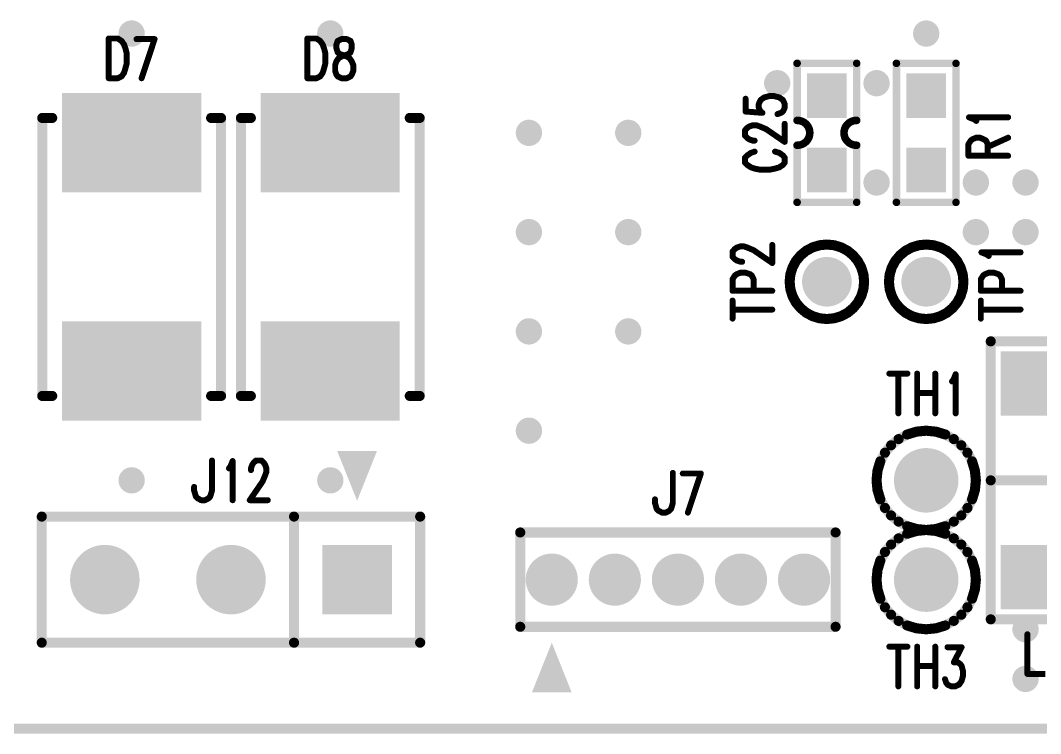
# Model space of a CAD drawing. Extents: x -0.1 to 57.1, y -0.1 to 42.5.
# Drawn here: x 13.76 to 34.3, y -0.1 to 14.27 of the extents above; entities that cross this region are included whole.
import ezdxf

# ---------------------------------------------------------------- set-up
doc = ezdxf.new("R2010")
doc.units = 0
doc.header["$MEASUREMENT"] = 0
doc.layers.get('0').update_dxf_attribs({"linetype": 'CONTINUOUS'})
doc.layers.add('02_ASSY1_GBR', color=7, linetype='CONTINUOUS')

# ---------------------------------------------------------------- blocks, each defined once
blk = doc.blocks.new('ROUND_8')
at = {"const_width": 0.65}
blk.add_lwpolyline([(-0.325, 0, 1), (0.325, 0, 1)], format="xyb", close=True, dxfattribs=at)
blk = doc.blocks.new('ROUND_18')
at = {"const_width": 0.7}
blk.add_lwpolyline([(-0.35, 0, 1), (0.35, 0, 1)], format="xyb", close=True, dxfattribs=at)
blk = doc.blocks.new('SQUARE_24')
blk.add_solid([(0.7, 0.7), (0.7, -0.7), (-0.7, 0.7), (-0.7, -0.7)])
blk = doc.blocks.new('ROUND_133')
at = {"const_width": 0.525}
blk.add_lwpolyline([(-0.2625, 0, 1), (0.2625, 0, 1)], format="xyb", close=True, dxfattribs=at)
blk = doc.blocks.new('RECTANGLE_136')
blk.add_solid([(0.4, 0.45), (0.4, -0.45), (-0.4, 0.45), (-0.4, -0.45)])
blk = doc.blocks.new('RECTANGLE_137')
blk.add_solid([(1.4, 1), (1.4, -1), (-1.4, 1), (-1.4, -1)])
blk = doc.blocks.new('RECTANGLE_140')
blk.add_solid([(1, 0.65), (1, -0.65), (-1, 0.65), (-1, -0.65)])
blk = doc.blocks.new('ROUND_181')
at = {"const_width": 0.5}
blk.add_lwpolyline([(-0.25, 0, 1), (0.25, 0, 1)], format="xyb", close=True, dxfattribs=at)
blk = doc.blocks.new('ROUND_182')
at = {"const_width": 0.265}
blk.add_lwpolyline([(-0.1325, 0, 1), (0.1325, 0, 1)], format="xyb", close=True, dxfattribs=at)
blk = doc.blocks.new('ROUND_1')
at = {"const_width": 0.1016}
blk.add_lwpolyline([(-0.0508, 0, 1), (0.0508, 0, 1)], format="xyb", close=True, dxfattribs=at)
blk = doc.blocks.new('ROUND_4')
at = {"const_width": 0.06}
blk.add_lwpolyline([(-0.03, 0, 1), (0.03, 0, 1)], format="xyb", close=True, dxfattribs=at)
blk = doc.blocks.new('ROUND_3')
at = {"const_width": 0.0762}
blk.add_lwpolyline([(-0.0381, 0, 1), (0.0381, 0, 1)], format="xyb", close=True, dxfattribs=at)

msp = doc.modelspace()

# ---------------------------------------------------------------- linework, layer by layer
at = {"layer": '02_ASSY1_GBR'}
for points, const_width in [([(15.538, 13.9), (15.72, 13.9)], 0.12), ([(15.538, 13.1), (15.538, 13.9)], 0.12), ([(15.72, 13.9), (15.796, 13.852)], 0.12), ([(15.796, 13.852), (15.847, 13.779)], 0.12), ([(15.847, 13.779), (15.873, 13.706)], 0.12), ([(15.873, 13.706), (15.902, 13.597)], 0.12), ([(16.098, 13.888), (16.462, 13.888)], 0.12), ([(16.462, 13.888), (16.2, 13.1)], 0.12), ([(19.538, 13.9), (19.72, 13.9)], 0.12), ([(19.538, 13.1), (19.538, 13.9)], 0.12), ([(19.72, 13.9), (19.796, 13.852)], 0.12), ([(19.796, 13.852), (19.847, 13.779)], 0.12), ([(19.847, 13.779), (19.873, 13.706)], 0.12), ([(19.873, 13.706), (19.902, 13.597)], 0.12), ([(20.149, 13.852), (20.123, 13.779)], 0.12), ([(20.123, 13.779), (20.123, 13.706)], 0.12), ([(20.123, 13.706), (20.149, 13.621)], 0.12), ([(20.225, 13.888), (20.149, 13.852)], 0.12), ([(20.331, 13.888), (20.225, 13.888)], 0.12), ([(20.407, 13.852), (20.331, 13.888)], 0.12), ([(20.433, 13.779), (20.407, 13.852)], 0.12), ([(20.407, 13.621), (20.433, 13.706)], 0.12), ([(20.433, 13.706), (20.433, 13.779)], 0.12), ([(15.902, 13.597), (15.902, 13.403)], 0.12), ([(19.902, 13.597), (19.902, 13.403)], 0.12), ([(20.123, 13.439), (20.174, 13.512)], 0.12), ([(20.149, 13.621), (20.2, 13.585)], 0.12), ([(20.174, 13.512), (20.251, 13.548)], 0.12), ([(20.2, 13.585), (20.305, 13.548)], 0.12), ([(20.251, 13.548), (20.356, 13.585)], 0.12), ([(20.305, 13.548), (20.382, 13.512)], 0.12), ([(20.356, 13.585), (20.407, 13.621)], 0.12), ([(20.382, 13.512), (20.433, 13.439)], 0.12), ([(15.873, 13.294), (15.847, 13.209)], 0.12), ([(15.902, 13.403), (15.873, 13.294)], 0.12), ([(19.873, 13.294), (19.847, 13.209)], 0.12), ([(19.902, 13.403), (19.873, 13.294)], 0.12), ([(20.098, 13.367), (20.123, 13.439)], 0.12), ([(20.098, 13.245), (20.098, 13.367)], 0.12), ([(20.433, 13.439), (20.462, 13.367)], 0.12), ([(20.462, 13.367), (20.462, 13.245)], 0.12), ([(30.6, 13.4), (29.4, 13.4)], 0.1524), ([(29.4, 12.25), (29.4, 13.4)], 0.1524), ([(30.6, 12.25), (30.6, 13.4)], 0.1524), ([(31.4, 10.6), (31.4, 13.4)], 0.1524), ([(31.4, 13.4), (32.6, 13.4)], 0.1524), ([(32.6, 13.4), (32.6, 10.6)], 0.1524), ([(15.72, 13.1), (15.538, 13.1)], 0.12), ([(15.796, 13.136), (15.72, 13.1)], 0.12), ([(15.847, 13.209), (15.796, 13.136)], 0.12), ([(19.72, 13.1), (19.538, 13.1)], 0.12), ([(19.796, 13.136), (19.72, 13.1)], 0.12), ([(19.847, 13.209), (19.796, 13.136)], 0.12), ([(20.123, 13.173), (20.098, 13.245)], 0.12), ([(20.149, 13.136), (20.123, 13.173)], 0.12), ([(20.225, 13.1), (20.149, 13.136)], 0.12), ([(20.331, 13.1), (20.225, 13.1)], 0.12), ([(20.407, 13.136), (20.331, 13.1)], 0.12), ([(20.433, 13.173), (20.407, 13.136)], 0.12), ([(20.462, 13.245), (20.433, 13.173)], 0.12), ([(28.362, 12.687), (28.362, 12.429)], 0.12), ([(28.665, 12.662), (28.738, 12.713)], 0.12), ([(28.738, 12.713), (28.847, 12.742)], 0.12), ([(28.847, 12.742), (28.932, 12.742)], 0.12), ([(28.932, 12.742), (29.041, 12.713)], 0.12), ([(29.041, 12.713), (29.114, 12.662)], 0.12), ([(28.629, 12.582), (28.665, 12.662)], 0.12), ([(28.629, 12.505), (28.629, 12.582)], 0.12), ([(28.665, 12.429), (28.629, 12.505)], 0.12), ([(29.114, 12.662), (29.15, 12.582)], 0.12), ([(29.15, 12.505), (29.114, 12.429)], 0.12), ([(29.15, 12.582), (29.15, 12.505)], 0.12), ([(14.2, 6.7), (14.2, 12.3)], 0.2032), ([(14.2, 12.3), (14.4, 12.3)], 0.2032), ([(17.8, 12.3), (17.6, 12.3)], 0.2032), ([(17.8, 6.7), (17.8, 12.3)], 0.2032), ([(18.2, 6.7), (18.2, 12.3)], 0.2032), ([(18.2, 12.3), (18.4, 12.3)], 0.2032), ([(21.8, 12.3), (21.6, 12.3)], 0.2032), ([(21.8, 6.7), (21.8, 12.3)], 0.2032), ([(28.362, 12.429), (28.702, 12.403)], 0.12), ([(28.702, 12.403), (28.665, 12.429)], 0.12), ([(29.077, 12.403), (29.005, 12.378)], 0.12), ([(29.114, 12.429), (29.077, 12.403)], 0.12), ([(32.971, 12.269), (32.862, 12.313)], 0.12), ([(32.862, 12.313), (33.65, 12.313)], 0.12), ([(33.008, 12.24), (32.971, 12.269)], 0.12), ([(28.35, 12.051), (28.398, 12.102)], 0.12), ([(28.398, 12.102), (28.435, 12.127)], 0.12), ([(28.435, 12.127), (28.508, 12.153)], 0.12), ([(28.508, 12.153), (28.58, 12.153)], 0.12), ([(28.58, 12.153), (28.653, 12.127)], 0.12), ([(28.653, 12.127), (28.774, 12.076)], 0.12), ([(28.774, 12.076), (29.15, 11.818)], 0.12), ([(29.15, 11.818), (29.15, 12.182)], 0.12), ([(29.4, 12.25), (29.425, 12.249)], 0.1524), ([(29.425, 12.249), (29.449, 12.246)], 0.1524), ([(29.449, 12.246), (29.474, 12.24)], 0.1524), ([(29.474, 12.24), (29.497, 12.232)], 0.1524), ([(29.497, 12.232), (29.52, 12.222)], 0.1524), ([(29.52, 12.222), (29.541, 12.21)], 0.1524), ([(29.541, 12.21), (29.561, 12.195)], 0.1524), ([(29.561, 12.195), (29.58, 12.179)], 0.1524), ([(29.58, 12.179), (29.597, 12.16)], 0.1524), ([(29.597, 12.16), (29.612, 12.14)], 0.1524), ([(29.612, 12.14), (29.625, 12.119)], 0.1524), ([(29.625, 12.119), (29.636, 12.097)], 0.1524), ([(29.636, 12.097), (29.644, 12.073)], 0.1524), ([(29.644, 12.073), (29.65, 12.049)], 0.1524), ([(29.65, 12.049), (29.654, 12.025)], 0.1524), ([(30.346, 12.025), (30.35, 12.049)], 0.1524), ([(30.35, 12.049), (30.356, 12.073)], 0.1524), ([(30.356, 12.073), (30.364, 12.097)], 0.1524), ([(30.364, 12.097), (30.375, 12.119)], 0.1524), ([(30.375, 12.119), (30.388, 12.14)], 0.1524), ([(30.388, 12.14), (30.403, 12.16)], 0.1524), ([(30.403, 12.16), (30.42, 12.179)], 0.1524), ([(30.42, 12.179), (30.439, 12.195)], 0.1524), ([(30.439, 12.195), (30.459, 12.21)], 0.1524), ([(30.459, 12.21), (30.48, 12.222)], 0.1524), ([(30.48, 12.222), (30.503, 12.232)], 0.1524), ([(30.503, 12.232), (30.526, 12.24)], 0.1524), ([(30.526, 12.24), (30.551, 12.246)], 0.1524), ([(30.551, 12.246), (30.575, 12.249)], 0.1524), ([(30.575, 12.249), (30.6, 12.25)], 0.1524), ([(28.35, 11.945), (28.35, 12.051)], 0.12), ([(28.398, 11.894), (28.35, 11.945)], 0.12), ([(28.435, 11.869), (28.398, 11.894)], 0.12), ([(28.508, 11.843), (28.435, 11.869)], 0.12), ([(29.597, 11.84), (29.58, 11.821)], 0.1524), ([(29.612, 11.86), (29.597, 11.84)], 0.1524), ([(29.625, 11.881), (29.612, 11.86)], 0.1524), ([(29.636, 11.903), (29.625, 11.881)], 0.1524), ([(29.644, 11.927), (29.636, 11.903)], 0.1524), ([(29.65, 11.951), (29.644, 11.927)], 0.1524), ([(29.654, 11.975), (29.65, 11.951)], 0.1524), ([(29.654, 12.025), (29.655, 12)], 0.1524), ([(29.655, 12), (29.654, 11.975)], 0.1524), ([(30.345, 12), (30.346, 12.025)], 0.1524), ([(30.346, 11.975), (30.345, 12)], 0.1524), ([(30.35, 11.951), (30.346, 11.975)], 0.1524), ([(30.356, 11.927), (30.35, 11.951)], 0.1524), ([(30.364, 11.903), (30.356, 11.927)], 0.1524), ([(30.375, 11.881), (30.364, 11.903)], 0.1524), ([(30.388, 11.86), (30.375, 11.881)], 0.1524), ([(30.403, 11.84), (30.388, 11.86)], 0.1524), ([(30.42, 11.821), (30.403, 11.84)], 0.1524), ([(32.898, 11.847), (32.935, 11.873)], 0.12), ([(32.935, 11.873), (33.008, 11.902)], 0.12), ([(33.008, 11.902), (33.08, 11.902)], 0.12), ([(33.08, 11.902), (33.153, 11.873)], 0.12), ([(33.153, 11.873), (33.202, 11.847)], 0.12), ([(33.238, 11.716), (33.65, 11.902)], 0.12), ([(28.544, 11.843), (28.508, 11.843)], 0.12), ([(29.425, 11.751), (29.4, 11.75)], 0.1524), ([(29.4, 10.6), (29.4, 11.75)], 0.1524), ([(29.449, 11.754), (29.425, 11.751)], 0.1524), ([(29.474, 11.76), (29.449, 11.754)], 0.1524), ([(29.497, 11.768), (29.474, 11.76)], 0.1524), ([(29.52, 11.778), (29.497, 11.768)], 0.1524), ([(29.541, 11.79), (29.52, 11.778)], 0.1524), ([(29.561, 11.805), (29.541, 11.79)], 0.1524), ([(29.58, 11.821), (29.561, 11.805)], 0.1524), ([(30.439, 11.805), (30.42, 11.821)], 0.1524), ([(30.459, 11.79), (30.439, 11.805)], 0.1524), ([(30.48, 11.778), (30.459, 11.79)], 0.1524), ([(30.503, 11.768), (30.48, 11.778)], 0.1524), ([(30.526, 11.76), (30.503, 11.768)], 0.1524), ([(30.551, 11.754), (30.526, 11.76)], 0.1524), ([(30.575, 11.751), (30.551, 11.754)], 0.1524), ([(30.6, 11.75), (30.575, 11.751)], 0.1524), ([(30.6, 10.6), (30.6, 11.75)], 0.1524), ([(32.85, 11.771), (32.898, 11.847)], 0.12), ([(32.85, 11.538), (32.85, 11.771)], 0.12), ([(33.202, 11.847), (33.238, 11.771)], 0.12), ([(33.238, 11.771), (33.238, 11.538)], 0.12), ([(28.398, 11.546), (28.35, 11.498)], 0.12), ([(28.35, 11.498), (28.35, 11.4)], 0.12), ([(28.471, 11.597), (28.398, 11.546)], 0.12), ([(28.544, 11.622), (28.471, 11.597)], 0.12), ([(29.041, 11.597), (28.956, 11.622)], 0.12), ([(29.114, 11.546), (29.041, 11.597)], 0.12), ([(29.15, 11.498), (29.114, 11.546)], 0.12), ([(29.15, 11.4), (29.15, 11.498)], 0.12), ([(33.65, 11.538), (32.85, 11.538)], 0.12), ([(28.35, 11.4), (28.398, 11.353)], 0.12), ([(28.398, 11.353), (28.471, 11.305)], 0.12), ([(28.471, 11.305), (28.544, 11.28)], 0.12), ([(28.544, 11.28), (28.653, 11.258)], 0.12), ([(28.653, 11.258), (28.847, 11.258)], 0.12), ([(28.847, 11.258), (28.956, 11.28)], 0.12), ([(28.956, 11.28), (29.041, 11.305)], 0.12), ([(29.041, 11.305), (29.114, 11.353)], 0.12), ([(29.114, 11.353), (29.15, 11.4)], 0.12), ([(30.6, 10.6), (29.4, 10.6)], 0.1524), ([(32.6, 10.6), (31.4, 10.6)], 0.1524), ([(28.1, 9.611), (28.148, 9.662)], 0.12), ([(28.1, 9.505), (28.1, 9.611)], 0.12), ([(28.148, 9.662), (28.185, 9.687)], 0.12), ([(28.185, 9.687), (28.258, 9.713)], 0.12), ([(28.258, 9.713), (28.33, 9.713)], 0.12), ([(28.33, 9.713), (28.403, 9.687)], 0.12), ([(28.403, 9.687), (28.524, 9.636)], 0.12), ([(28.524, 9.636), (28.9, 9.378)], 0.12), ([(28.9, 9.378), (28.9, 9.742)], 0.12), ([(29.583, 9.624), (29.47, 9.53)], 0.2032), ([(29.713, 9.693), (29.583, 9.624)], 0.2032), ([(29.854, 9.736), (29.713, 9.693)], 0.2032), ([(30, 9.75), (29.854, 9.736)], 0.2032), ([(30.146, 9.736), (30, 9.75)], 0.2032), ([(30.287, 9.693), (30.146, 9.736)], 0.2032), ([(30.417, 9.624), (30.287, 9.693)], 0.2032), ([(30.53, 9.53), (30.417, 9.624)], 0.2032), ([(31.583, 9.624), (31.47, 9.53)], 0.2032), ([(31.713, 9.693), (31.583, 9.624)], 0.2032), ([(31.854, 9.736), (31.713, 9.693)], 0.2032), ([(32, 9.75), (31.854, 9.736)], 0.2032), ([(32.146, 9.736), (32, 9.75)], 0.2032), ([(32.287, 9.693), (32.146, 9.736)], 0.2032), ([(32.417, 9.624), (32.287, 9.693)], 0.2032), ([(32.53, 9.53), (32.417, 9.624)], 0.2032), ([(28.148, 9.454), (28.1, 9.505)], 0.12), ([(28.185, 9.429), (28.148, 9.454)], 0.12), ([(28.258, 9.403), (28.185, 9.429)], 0.12), ([(28.294, 9.403), (28.258, 9.403)], 0.12), ([(29.376, 9.417), (29.307, 9.287)], 0.2032), ([(29.47, 9.53), (29.376, 9.417)], 0.2032), ([(30.624, 9.417), (30.53, 9.53)], 0.2032), ([(30.693, 9.287), (30.624, 9.417)], 0.2032), ([(31.376, 9.417), (31.307, 9.287)], 0.2032), ([(31.47, 9.53), (31.376, 9.417)], 0.2032), ([(32.624, 9.417), (32.53, 9.53)], 0.2032), ([(32.693, 9.287), (32.624, 9.417)], 0.2032), ([(33.221, 9.549), (33.112, 9.593)], 0.12), ([(33.112, 9.593), (33.9, 9.593)], 0.12), ([(33.258, 9.52), (33.221, 9.549)], 0.12), ([(29.264, 9.146), (29.25, 9)], 0.2032), ([(29.307, 9.287), (29.264, 9.146)], 0.2032), ([(30.736, 9.146), (30.693, 9.287)], 0.2032), ([(30.75, 9), (30.736, 9.146)], 0.2032), ([(31.264, 9.146), (31.25, 9)], 0.2032), ([(31.307, 9.287), (31.264, 9.146)], 0.2032), ([(32.736, 9.146), (32.693, 9.287)], 0.2032), ([(32.75, 9), (32.736, 9.146)], 0.2032), ([(28.1, 9.051), (28.148, 9.127)], 0.12), ([(28.1, 8.818), (28.1, 9.051)], 0.12), ([(28.148, 9.127), (28.185, 9.153)], 0.12), ([(28.185, 9.153), (28.258, 9.182)], 0.12), ([(28.258, 9.182), (28.367, 9.182)], 0.12), ([(28.367, 9.182), (28.452, 9.153)], 0.12), ([(28.452, 9.153), (28.488, 9.127)], 0.12), ([(28.488, 9.127), (28.524, 9.051)], 0.12), ([(28.524, 9.051), (28.524, 8.818)], 0.12), ([(29.25, 9), (29.264, 8.854)], 0.2032), ([(30.736, 8.854), (30.75, 9)], 0.2032), ([(31.25, 9), (31.264, 8.854)], 0.2032), ([(32.736, 8.854), (32.75, 9)], 0.2032), ([(33.1, 9.051), (33.148, 9.127)], 0.12), ([(33.1, 8.818), (33.1, 9.051)], 0.12), ([(33.148, 9.127), (33.185, 9.153)], 0.12), ([(33.185, 9.153), (33.258, 9.182)], 0.12), ([(33.258, 9.182), (33.367, 9.182)], 0.12), ([(33.367, 9.182), (33.452, 9.153)], 0.12), ([(33.452, 9.153), (33.488, 9.127)], 0.12), ([(33.488, 9.127), (33.524, 9.051)], 0.12), ([(33.524, 9.051), (33.524, 8.818)], 0.12), ([(28.9, 8.818), (28.1, 8.818)], 0.12), ([(29.264, 8.854), (29.307, 8.713)], 0.2032), ([(30.693, 8.713), (30.736, 8.854)], 0.2032), ([(31.264, 8.854), (31.307, 8.713)], 0.2032), ([(32.693, 8.713), (32.736, 8.854)], 0.2032), ([(33.9, 8.818), (33.1, 8.818)], 0.12), ([(28.1, 8.258), (28.1, 8.622)], 0.12), ([(29.307, 8.713), (29.376, 8.583)], 0.2032), ([(29.376, 8.583), (29.47, 8.47)], 0.2032), ([(30.53, 8.47), (30.624, 8.583)], 0.2032), ([(30.624, 8.583), (30.693, 8.713)], 0.2032), ([(31.307, 8.713), (31.376, 8.583)], 0.2032), ([(31.376, 8.583), (31.47, 8.47)], 0.2032), ([(32.53, 8.47), (32.624, 8.583)], 0.2032), ([(32.624, 8.583), (32.693, 8.713)], 0.2032), ([(33.1, 8.258), (33.1, 8.622)], 0.12), ([(28.1, 8.44), (28.9, 8.44)], 0.12), ([(29.47, 8.47), (29.583, 8.376)], 0.2032), ([(29.583, 8.376), (29.713, 8.307)], 0.2032), ([(30.287, 8.307), (30.417, 8.376)], 0.2032), ([(30.417, 8.376), (30.53, 8.47)], 0.2032), ([(31.47, 8.47), (31.583, 8.376)], 0.2032), ([(31.583, 8.376), (31.713, 8.307)], 0.2032), ([(32.287, 8.307), (32.417, 8.376)], 0.2032), ([(32.417, 8.376), (32.53, 8.47)], 0.2032), ([(33.1, 8.44), (33.9, 8.44)], 0.12), ([(29.713, 8.307), (29.854, 8.264)], 0.2032), ([(29.854, 8.264), (30, 8.25)], 0.2032), ([(30, 8.25), (30.146, 8.264)], 0.2032), ([(30.146, 8.264), (30.287, 8.307)], 0.2032), ([(31.713, 8.307), (31.854, 8.264)], 0.2032), ([(31.854, 8.264), (32, 8.25)], 0.2032), ([(32, 8.25), (32.146, 8.264)], 0.2032), ([(32.146, 8.264), (32.287, 8.307)], 0.2032), ([(33.3, 2.2), (33.3, 7.8)], 0.2032), ([(33.3, 7.8), (35.7, 7.8)], 0.2032), ([(31.258, 7.15), (31.622, 7.15)], 0.12), ([(31.44, 7.15), (31.44, 6.35)], 0.12), ([(31.818, 7.15), (31.818, 6.35)], 0.12), ([(32.182, 7.15), (32.182, 6.35)], 0.12), ([(32.549, 7.029), (32.593, 7.138)], 0.12), ([(32.593, 7.138), (32.593, 6.35)], 0.12), ([(32.52, 6.992), (32.549, 7.029)], 0.12), ([(14.4, 6.7), (14.2, 6.7)], 0.2032), ([(17.6, 6.7), (17.8, 6.7)], 0.2032), ([(18.4, 6.7), (18.2, 6.7)], 0.2032), ([(21.6, 6.7), (21.8, 6.7)], 0.2032), ([(31.818, 6.762), (32.182, 6.762)], 0.12), ([(31.617, 5.924), (31.444, 5.831)], 0.2032), ([(31.805, 5.981), (31.617, 5.924)], 0.2032), ([(32, 6), (31.805, 5.981)], 0.2032), ([(32.195, 5.981), (32, 6)], 0.2032), ([(32.383, 5.924), (32.195, 5.981)], 0.2032), ([(32.556, 5.831), (32.383, 5.924)], 0.2032), ([(31.293, 5.707), (31.169, 5.556)], 0.2032), ([(31.444, 5.831), (31.293, 5.707)], 0.2032), ([(32.707, 5.707), (32.556, 5.831)], 0.2032), ([(32.831, 5.556), (32.707, 5.707)], 0.2032), ([(31.169, 5.556), (31.076, 5.383)], 0.2032), ([(32.924, 5.383), (32.831, 5.556)], 0.2032), ([(17.618, 5.4), (17.618, 4.794)], 0.12), ([(17.989, 5.279), (18.033, 5.388)], 0.12), ([(18.033, 5.388), (18.033, 4.6)], 0.12), ([(18.403, 5.242), (18.429, 5.315)], 0.12), ([(18.429, 5.315), (18.454, 5.352)], 0.12), ([(18.454, 5.352), (18.505, 5.4)], 0.12), ([(18.505, 5.4), (18.611, 5.4)], 0.12), ([(18.611, 5.4), (18.662, 5.352)], 0.12), ([(18.662, 5.352), (18.687, 5.315)], 0.12), ([(18.687, 5.315), (18.713, 5.242)], 0.12), ([(31.076, 5.383), (31.019, 5.195)], 0.2032), ([(32.981, 5.195), (32.924, 5.383)], 0.2032), ([(17.96, 5.242), (17.989, 5.279)], 0.12), ([(18.403, 5.206), (18.403, 5.242)], 0.12), ([(18.687, 5.097), (18.636, 4.976)], 0.12), ([(18.713, 5.17), (18.687, 5.097)], 0.12), ([(18.713, 5.242), (18.713, 5.17)], 0.12), ([(26.898, 5.15), (26.898, 4.544)], 0.12), ([(27.098, 5.138), (27.462, 5.138)], 0.12), ([(27.462, 5.138), (27.2, 4.35)], 0.12), ([(31.019, 5.195), (31, 5)], 0.2032), ([(33, 5), (32.981, 5.195)], 0.2032), ([(18.636, 4.976), (18.378, 4.6)], 0.12), ([(31, 5), (31.019, 4.805)], 0.2032), ([(32.981, 4.805), (33, 5)], 0.2032), ([(35.7, 5), (33.3, 5)], 0.2032), ([(17.258, 4.794), (17.258, 4.867)], 0.12), ([(17.294, 4.673), (17.258, 4.794)], 0.12), ([(17.331, 4.636), (17.294, 4.673)], 0.12), ([(17.582, 4.673), (17.546, 4.636)], 0.12), ([(17.618, 4.794), (17.582, 4.673)], 0.12), ([(31.019, 4.805), (31.076, 4.617)], 0.2032), ([(32.924, 4.617), (32.981, 4.805)], 0.2032), ([(17.4, 4.6), (17.331, 4.636)], 0.12), ([(17.476, 4.6), (17.4, 4.6)], 0.12), ([(17.546, 4.636), (17.476, 4.6)], 0.12), ([(18.378, 4.6), (18.742, 4.6)], 0.12), ([(26.538, 4.544), (26.538, 4.617)], 0.12), ([(26.574, 4.423), (26.538, 4.544)], 0.12), ([(26.898, 4.544), (26.862, 4.423)], 0.12), ([(31.076, 4.617), (31.169, 4.444)], 0.2032), ([(31.169, 4.444), (31.293, 4.293)], 0.2032), ([(32.707, 4.293), (32.831, 4.444)], 0.2032), ([(32.831, 4.444), (32.924, 4.617)], 0.2032), ([(21.81, 4.27), (14.19, 4.27)], 0.2032), ([(14.19, 4.27), (14.19, 1.73)], 0.2032), ([(19.27, 1.73), (19.27, 4.27)], 0.2032), ([(21.81, 1.73), (21.81, 4.27)], 0.2032), ([(26.611, 4.386), (26.574, 4.423)], 0.12), ([(26.68, 4.35), (26.611, 4.386)], 0.12), ([(26.756, 4.35), (26.68, 4.35)], 0.12), ([(26.826, 4.386), (26.756, 4.35)], 0.12), ([(26.862, 4.423), (26.826, 4.386)], 0.12), ([(31.293, 4.293), (31.444, 4.169)], 0.2032), ([(32.556, 4.169), (32.707, 4.293)], 0.2032), ([(31.444, 4.169), (31.617, 4.076)], 0.2032), ([(31.617, 4.076), (31.805, 4.019)], 0.2032), ([(31.805, 4.019), (32, 4)], 0.2032), ([(32, 4), (32.195, 4.019)], 0.2032), ([(32.195, 4.019), (32.383, 4.076)], 0.2032), ([(32.383, 4.076), (32.556, 4.169)], 0.2032), ([(23.825, 3.95), (30.175, 3.95)], 0.2032), ([(23.825, 2.05), (23.825, 3.95)], 0.2032), ([(30.175, 3.95), (30.175, 2.05)], 0.2032), ([(31.444, 3.831), (31.293, 3.707)], 0.2032), ([(31.617, 3.924), (31.444, 3.831)], 0.2032), ([(31.805, 3.981), (31.617, 3.924)], 0.2032), ([(32, 4), (31.805, 3.981)], 0.2032), ([(32.195, 3.981), (32, 4)], 0.2032), ([(32.383, 3.924), (32.195, 3.981)], 0.2032), ([(32.556, 3.831), (32.383, 3.924)], 0.2032), ([(32.707, 3.707), (32.556, 3.831)], 0.2032), ([(31.293, 3.707), (31.169, 3.556)], 0.2032), ([(32.831, 3.556), (32.707, 3.707)], 0.2032), ([(31.169, 3.556), (31.076, 3.383)], 0.2032), ([(32.924, 3.383), (32.831, 3.556)], 0.2032), ([(31.019, 3.195), (31, 3)], 0.2032), ([(31.076, 3.383), (31.019, 3.195)], 0.2032), ([(32.981, 3.195), (32.924, 3.383)], 0.2032), ([(33, 3), (32.981, 3.195)], 0.2032), ([(31, 3), (31.019, 2.805)], 0.2032), ([(32.981, 2.805), (33, 3)], 0.2032), ([(31.019, 2.805), (31.076, 2.617)], 0.2032), ([(32.924, 2.617), (32.981, 2.805)], 0.2032), ([(31.076, 2.617), (31.169, 2.444)], 0.2032), ([(32.831, 2.444), (32.924, 2.617)], 0.2032), ([(31.169, 2.444), (31.293, 2.293)], 0.2032), ([(32.707, 2.293), (32.831, 2.444)], 0.2032), ([(31.293, 2.293), (31.444, 2.169)], 0.2032), ([(31.444, 2.169), (31.617, 2.076)], 0.2032), ([(32.383, 2.076), (32.556, 2.169)], 0.2032), ([(32.556, 2.169), (32.707, 2.293)], 0.2032), ([(35.7, 2.2), (33.3, 2.2)], 0.2032), ([(30.175, 2.05), (23.825, 2.05)], 0.2032), ([(31.617, 2.076), (31.805, 2.019)], 0.2032), ([(31.805, 2.019), (32, 2)], 0.2032), ([(32, 2), (32.195, 2.019)], 0.2032), ([(32.195, 2.019), (32.383, 2.076)], 0.2032), ([(34.038, 1.9), (34.038, 1.1)], 0.12), ([(14.19, 1.73), (21.81, 1.73)], 0.2032), ([(31.258, 1.65), (31.622, 1.65)], 0.12), ([(31.44, 1.65), (31.44, 0.85)], 0.12), ([(31.818, 1.65), (31.818, 0.85)], 0.12), ([(32.182, 1.65), (32.182, 0.85)], 0.12), ([(32.429, 1.638), (32.713, 1.638)], 0.12), ([(32.713, 1.638), (32.556, 1.335)], 0.12), ([(31.818, 1.262), (32.182, 1.262)], 0.12), ([(32.556, 1.335), (32.636, 1.335)], 0.12), ([(32.636, 1.335), (32.687, 1.298)], 0.12), ([(32.687, 1.298), (32.713, 1.262)], 0.12), ([(32.713, 1.262), (32.742, 1.153)], 0.12), ([(32.403, 0.923), (32.378, 0.995)], 0.12), ([(32.742, 1.068), (32.713, 0.959)], 0.12), ([(32.742, 1.153), (32.742, 1.068)], 0.12), ([(34.038, 1.1), (34.402, 1.1)], 0.12), ([(32.429, 0.886), (32.403, 0.923)], 0.12), ([(32.505, 0.85), (32.429, 0.886)], 0.12), ([(32.585, 0.85), (32.505, 0.85)], 0.12), ([(32.662, 0.886), (32.585, 0.85)], 0.12), ([(32.713, 0.959), (32.662, 0.886)], 0.12), ([(0, 0), (57, 0)], 0.2032)]:
    msp.add_lwpolyline(points, dxfattribs=dict(at, const_width=const_width))
for points in [[(20.140046, 5.587962), (20.939916, 5.588), (20.9399, 5.587962), (20.939916, 5.588)], [(20.53998, 4.588052), (20.140046, 5.587962), (20.53998, 4.588052), (20.9399, 5.587962)], [(24.060026, 0.730058), (24.460018, 1.729952), (24.859894, 0.730058), (24.460018, 1.729952)], [(24.859916, 0.73), (24.060026, 0.730058), (24.859916, 0.73), (24.859894, 0.730058)]]:
    msp.add_solid(points, dxfattribs=at)

# ---------------------------------------------------------------- block references
for name, p in [('ROUND_182', (16, 14)), ('ROUND_182', (20, 14)), ('ROUND_182', (32, 14)), ('ROUND_4', (15.538, 13.9)), ('ROUND_4', (15.538, 13.9)), ('ROUND_4', (15.72, 13.9)), ('ROUND_4', (15.796, 13.852)), ('ROUND_4', (15.847, 13.779)), ('ROUND_4', (15.873, 13.706)), ('ROUND_4', (16.098, 13.888)), ('ROUND_4', (16.462, 13.888)), ('ROUND_4', (19.538, 13.9)), ('ROUND_4', (19.538, 13.9)), ('ROUND_4', (19.72, 13.9)), ('ROUND_4', (19.796, 13.852)), ('ROUND_4', (19.847, 13.779)), ('ROUND_4', (19.873, 13.706)), ('ROUND_4', (20.123, 13.779)), ('ROUND_4', (20.123, 13.706)), ('ROUND_4', (20.149, 13.852)), ('ROUND_4', (20.225, 13.888)), ('ROUND_4', (20.225, 13.888)), ('ROUND_4', (20.331, 13.888)), ('ROUND_4', (20.407, 13.852)), ('ROUND_4', (20.433, 13.779)), ('ROUND_4', (20.433, 13.706)), ('ROUND_4', (15.902, 13.597)), ('ROUND_4', (19.902, 13.597)), ('ROUND_4', (20.149, 13.621)), ('ROUND_4', (20.174, 13.512)), ('ROUND_4', (20.2, 13.585)), ('ROUND_4', (20.251, 13.548)), ('ROUND_4', (20.305, 13.548)), ('ROUND_4', (20.356, 13.585)), ('ROUND_4', (20.382, 13.512)), ('ROUND_4', (20.407, 13.621)), ('ROUND_4', (15.873, 13.294)), ('ROUND_4', (15.902, 13.403)), ('ROUND_4', (19.873, 13.294)), ('ROUND_4', (19.902, 13.403)), ('ROUND_4', (20.098, 13.367)), ('ROUND_4', (20.123, 13.439)), ('ROUND_4', (20.433, 13.439)), ('ROUND_4', (20.462, 13.367)), ('ROUND_3', (29.4, 13.4)), ('ROUND_3', (29.4, 13.4)), ('ROUND_3', (30.6, 13.4)), ('ROUND_3', (30.6, 13.4)), ('ROUND_3', (31.4, 13.4)), ('ROUND_3', (31.4, 13.4)), ('ROUND_3', (32.6, 13.4)), ('ROUND_3', (32.6, 13.4)), ('ROUND_4', (15.538, 13.1)), ('ROUND_4', (15.72, 13.1)), ('ROUND_4', (15.796, 13.136)), ('ROUND_4', (15.847, 13.209)), ('ROUND_4', (16.2, 13.1)), ('ROUND_4', (19.538, 13.1)), ('ROUND_4', (19.72, 13.1)), ('ROUND_4', (19.796, 13.136)), ('ROUND_4', (19.847, 13.209)), ('ROUND_4', (20.098, 13.245)), ('ROUND_4', (20.123, 13.173)), ('ROUND_4', (20.149, 13.136)), ('ROUND_4', (20.225, 13.1)), ('ROUND_4', (20.331, 13.1)), ('ROUND_4', (20.407, 13.136)), ('ROUND_4', (20.433, 13.173)), ('ROUND_4', (20.462, 13.245)), ('ROUND_182', (29, 13)), ('RECTANGLE_136', (30, 12.75)), ('ROUND_182', (31, 13)), ('RECTANGLE_136', (32, 12.75)), ('RECTANGLE_137', (16, 11.8)), ('RECTANGLE_137', (20, 11.8)), ('ROUND_4', (28.362, 12.687)), ('ROUND_4', (28.738, 12.713)), ('ROUND_4', (28.847, 12.742)), ('ROUND_4', (28.932, 12.742)), ('ROUND_4', (29.041, 12.713)), ('ROUND_4', (28.629, 12.582)), ('ROUND_4', (28.629, 12.505)), ('ROUND_4', (28.665, 12.662)), ('ROUND_4', (29.114, 12.662)), ('ROUND_4', (29.15, 12.582)), ('ROUND_4', (29.15, 12.505)), ('ROUND_1', (14.2, 12.3)), ('ROUND_1', (14.4, 12.3)), ('ROUND_1', (17.6, 12.3)), ('ROUND_1', (17.8, 12.3)), ('ROUND_1', (18.2, 12.3)), ('ROUND_1', (18.4, 12.3)), ('ROUND_1', (21.6, 12.3)), ('ROUND_1', (21.8, 12.3)), ('ROUND_4', (28.362, 12.429)), ('ROUND_4', (28.665, 12.429)), ('ROUND_4', (28.702, 12.403)), ('ROUND_4', (29.005, 12.378)), ('ROUND_4', (29.077, 12.403)), ('ROUND_4', (29.114, 12.429)), ('ROUND_4', (32.862, 12.313)), ('ROUND_4', (32.971, 12.269)), ('ROUND_4', (33.65, 12.313)), ('ROUND_182', (24, 12)), ('ROUND_182', (26, 12)), ('ROUND_4', (28.398, 12.102)), ('ROUND_4', (28.435, 12.127)), ('ROUND_4', (28.508, 12.153)), ('ROUND_4', (28.58, 12.153)), ('ROUND_4', (28.653, 12.127)), ('ROUND_4', (28.774, 12.076)), ('ROUND_4', (29.15, 12.182)), ('ROUND_3', (29.4, 12.25)), ('ROUND_3', (29.4, 12.25)), ('ROUND_3', (29.425, 12.249)), ('ROUND_3', (29.449, 12.246)), ('ROUND_3', (29.474, 12.24)), ('ROUND_3', (29.497, 12.232)), ('ROUND_3', (29.52, 12.222)), ('ROUND_3', (29.541, 12.21)), ('ROUND_3', (29.561, 12.195)), ('ROUND_3', (29.58, 12.179)), ('ROUND_3', (29.597, 12.16)), ('ROUND_3', (29.612, 12.14)), ('ROUND_3', (29.625, 12.119)), ('ROUND_3', (29.636, 12.097)), ('ROUND_3', (29.644, 12.073)), ('ROUND_3', (29.65, 12.049)), ('ROUND_3', (30.35, 12.049)), ('ROUND_3', (30.356, 12.073)), ('ROUND_3', (30.364, 12.097)), ('ROUND_3', (30.375, 12.119)), ('ROUND_3', (30.388, 12.14)), ('ROUND_3', (30.403, 12.16)), ('ROUND_3', (30.42, 12.179)), ('ROUND_3', (30.439, 12.195)), ('ROUND_3', (30.459, 12.21)), ('ROUND_3', (30.48, 12.222)), ('ROUND_3', (30.503, 12.232)), ('ROUND_3', (30.526, 12.24)), ('ROUND_3', (30.551, 12.246)), ('ROUND_3', (30.575, 12.249)), ('ROUND_3', (30.6, 12.25)), ('ROUND_3', (30.6, 12.25)), ('ROUND_4', (33.008, 12.24)), ('ROUND_4', (28.35, 12.051)), ('ROUND_4', (28.35, 11.945)), ('ROUND_4', (28.398, 11.894)), ('ROUND_4', (28.435, 11.869)), ('ROUND_3', (29.597, 11.84)), ('ROUND_3', (29.612, 11.86)), ('ROUND_3', (29.625, 11.881)), ('ROUND_3', (29.636, 11.903)), ('ROUND_3', (29.644, 11.927)), ('ROUND_3', (29.65, 11.951)), ('ROUND_3', (29.654, 12.025)), ('ROUND_3', (29.654, 11.975)), ('ROUND_3', (29.655, 12)), ('ROUND_3', (30.345, 12)), ('ROUND_3', (30.346, 12.025)), ('ROUND_3', (30.346, 11.975)), ('ROUND_3', (30.35, 11.951)), ('ROUND_3', (30.356, 11.927)), ('ROUND_3', (30.364, 11.903)), ('ROUND_3', (30.375, 11.881)), ('ROUND_3', (30.388, 11.86)), ('ROUND_3', (30.403, 11.84)), ('ROUND_4', (32.935, 11.873)), ('ROUND_4', (33.008, 11.902)), ('ROUND_4', (33.08, 11.902)), ('ROUND_4', (33.153, 11.873)), ('ROUND_4', (33.65, 11.902)), ('ROUND_4', (28.508, 11.843)), ('ROUND_4', (28.544, 11.843)), ('ROUND_4', (29.15, 11.818)), ('ROUND_3', (29.4, 11.75)), ('ROUND_3', (29.4, 11.75)), ('ROUND_3', (29.425, 11.751)), ('ROUND_3', (29.449, 11.754)), ('ROUND_3', (29.474, 11.76)), ('ROUND_3', (29.497, 11.768)), ('ROUND_3', (29.52, 11.778)), ('ROUND_3', (29.541, 11.79)), ('ROUND_3', (29.561, 11.805)), ('ROUND_3', (29.58, 11.821)), ('ROUND_3', (30.42, 11.821)), ('ROUND_3', (30.439, 11.805)), ('ROUND_3', (30.459, 11.79)), ('ROUND_3', (30.48, 11.778)), ('ROUND_3', (30.503, 11.768)), ('ROUND_3', (30.526, 11.76)), ('ROUND_3', (30.551, 11.754)), ('ROUND_3', (30.575, 11.751)), ('ROUND_3', (30.6, 11.75)), ('ROUND_3', (30.6, 11.75)), ('ROUND_4', (32.85, 11.771)), ('ROUND_4', (32.898, 11.847)), ('ROUND_4', (33.202, 11.847)), ('ROUND_4', (33.238, 11.771)), ('ROUND_4', (33.238, 11.716)), ('ROUND_4', (28.35, 11.498)), ('ROUND_4', (28.398, 11.546)), ('ROUND_4', (28.471, 11.597)), ('ROUND_4', (28.544, 11.622)), ('ROUND_4', (28.956, 11.622)), ('ROUND_4', (29.041, 11.597)), ('ROUND_4', (29.114, 11.546)), ('ROUND_4', (29.15, 11.498)), ('RECTANGLE_136', (30, 11.25)), ('RECTANGLE_136', (32, 11.25)), ('ROUND_4', (32.85, 11.538)), ('ROUND_4', (33.238, 11.538)), ('ROUND_4', (33.65, 11.538)), ('ROUND_4', (28.35, 11.4)), ('ROUND_4', (28.398, 11.353)), ('ROUND_4', (28.471, 11.305)), ('ROUND_4', (28.544, 11.28)), ('ROUND_4', (28.653, 11.258)), ('ROUND_4', (28.847, 11.258)), ('ROUND_4', (28.956, 11.28)), ('ROUND_4', (29.041, 11.305)), ('ROUND_4', (29.114, 11.353)), ('ROUND_4', (29.15, 11.4)), ('ROUND_182', (31, 11)), ('ROUND_182', (33, 11)), ('ROUND_182', (34, 11)), ('ROUND_3', (29.4, 10.6)), ('ROUND_3', (29.4, 10.6)), ('ROUND_3', (30.6, 10.6)), ('ROUND_3', (30.6, 10.6)), ('ROUND_3', (31.4, 10.6)), ('ROUND_3', (32.6, 10.6)), ('ROUND_182', (24, 10)), ('ROUND_182', (26, 10)), ('ROUND_182', (33, 10)), ('ROUND_182', (34, 10)), ('ROUND_4', (28.1, 9.611)), ('ROUND_4', (28.148, 9.662)), ('ROUND_4', (28.185, 9.687)), ('ROUND_4', (28.258, 9.713)), ('ROUND_4', (28.33, 9.713)), ('ROUND_4', (28.403, 9.687)), ('ROUND_4', (28.524, 9.636)), ('ROUND_4', (28.9, 9.742)), ('ROUND_1', (29.583, 9.624)), ('ROUND_1', (29.713, 9.693)), ('ROUND_1', (29.854, 9.736)), ('ROUND_1', (30, 9.75)), ('ROUND_1', (30.146, 9.736)), ('ROUND_1', (30.287, 9.693)), ('ROUND_1', (30.417, 9.624)), ('ROUND_1', (31.583, 9.624)), ('ROUND_1', (31.713, 9.693)), ('ROUND_1', (31.854, 9.736)), ('ROUND_1', (32, 9.75)), ('ROUND_1', (32.146, 9.736)), ('ROUND_1', (32.287, 9.693)), ('ROUND_1', (32.417, 9.624)), ('ROUND_4', (28.1, 9.505)), ('ROUND_4', (28.148, 9.454)), ('ROUND_4', (28.185, 9.429)), ('ROUND_4', (28.258, 9.403)), ('ROUND_4', (28.294, 9.403)), ('ROUND_1', (29.376, 9.417)), ('ROUND_1', (29.47, 9.53)), ('ROUND_181', (30, 9)), ('ROUND_1', (30.53, 9.53)), ('ROUND_1', (30.624, 9.417)), ('ROUND_1', (31.376, 9.417)), ('ROUND_1', (31.47, 9.53)), ('ROUND_181', (32, 9)), ('ROUND_1', (32.53, 9.53)), ('ROUND_1', (32.624, 9.417)), ('ROUND_4', (33.112, 9.593)), ('ROUND_4', (33.221, 9.549)), ('ROUND_4', (33.258, 9.52)), ('ROUND_4', (33.9, 9.593)), ('ROUND_4', (28.9, 9.378)), ('ROUND_1', (29.264, 9.146)), ('ROUND_1', (29.307, 9.287)), ('ROUND_1', (30.693, 9.287)), ('ROUND_1', (30.736, 9.146)), ('ROUND_1', (31.264, 9.146)), ('ROUND_1', (31.307, 9.287)), ('ROUND_1', (32.693, 9.287)), ('ROUND_1', (32.736, 9.146)), ('ROUND_4', (28.1, 9.051)), ('ROUND_4', (28.148, 9.127)), ('ROUND_4', (28.185, 9.153)), ('ROUND_4', (28.258, 9.182)), ('ROUND_4', (28.367, 9.182)), ('ROUND_4', (28.452, 9.153)), ('ROUND_4', (28.488, 9.127)), ('ROUND_4', (28.524, 9.051)), ('ROUND_1', (29.25, 9)), ('ROUND_1', (29.25, 9)), ('ROUND_1', (30.75, 9)), ('ROUND_1', (31.25, 9)), ('ROUND_1', (31.25, 9)), ('ROUND_1', (32.75, 9)), ('ROUND_4', (33.1, 9.051)), ('ROUND_4', (33.148, 9.127)), ('ROUND_4', (33.185, 9.153)), ('ROUND_4', (33.258, 9.182)), ('ROUND_4', (33.367, 9.182)), ('ROUND_4', (33.452, 9.153)), ('ROUND_4', (33.488, 9.127)), ('ROUND_4', (33.524, 9.051)), ('ROUND_4', (28.1, 8.818)), ('ROUND_4', (28.524, 8.818)), ('ROUND_4', (28.9, 8.818)), ('ROUND_1', (29.264, 8.854)), ('ROUND_1', (30.736, 8.854)), ('ROUND_1', (31.264, 8.854)), ('ROUND_1', (32.736, 8.854)), ('ROUND_4', (33.1, 8.818)), ('ROUND_4', (33.524, 8.818)), ('ROUND_4', (33.9, 8.818)), ('ROUND_4', (28.1, 8.622)), ('ROUND_1', (29.307, 8.713)), ('ROUND_1', (29.376, 8.583)), ('ROUND_1', (30.624, 8.583)), ('ROUND_1', (30.693, 8.713)), ('ROUND_1', (31.307, 8.713)), ('ROUND_1', (31.376, 8.583)), ('ROUND_1', (32.624, 8.583)), ('ROUND_1', (32.693, 8.713)), ('ROUND_4', (33.1, 8.622)), ('ROUND_4', (28.1, 8.44)), ('ROUND_4', (28.9, 8.44)), ('ROUND_1', (29.47, 8.47)), ('ROUND_1', (29.583, 8.376)), ('ROUND_1', (30.417, 8.376)), ('ROUND_1', (30.53, 8.47)), ('ROUND_1', (31.47, 8.47)), ('ROUND_1', (31.583, 8.376)), ('ROUND_1', (32.417, 8.376)), ('ROUND_1', (32.53, 8.47)), ('ROUND_4', (33.1, 8.44)), ('ROUND_4', (33.9, 8.44)), ('ROUND_182', (24, 8)), ('ROUND_182', (26, 8)), ('ROUND_4', (28.1, 8.258)), ('ROUND_1', (29.713, 8.307)), ('ROUND_1', (29.854, 8.264)), ('ROUND_1', (30, 8.25)), ('ROUND_1', (30.146, 8.264)), ('ROUND_1', (30.287, 8.307)), ('ROUND_1', (31.713, 8.307)), ('ROUND_1', (31.854, 8.264)), ('ROUND_1', (32, 8.25)), ('ROUND_1', (32.146, 8.264)), ('ROUND_1', (32.287, 8.307)), ('ROUND_4', (33.1, 8.258)), ('RECTANGLE_137', (16, 7.2)), ('RECTANGLE_137', (20, 7.2)), ('ROUND_1', (33.3, 7.8)), ('RECTANGLE_140', (34.5, 6.95)), ('ROUND_4', (31.258, 7.15)), ('ROUND_4', (31.44, 7.15)), ('ROUND_4', (31.622, 7.15)), ('ROUND_4', (31.818, 7.15)), ('ROUND_4', (32.182, 7.15)), ('ROUND_4', (32.593, 7.138)), ('ROUND_4', (32.52, 6.992)), ('ROUND_4', (32.549, 7.029)), ('ROUND_1', (14.2, 6.7)), ('ROUND_1', (14.4, 6.7)), ('ROUND_1', (17.6, 6.7)), ('ROUND_1', (17.8, 6.7)), ('ROUND_1', (18.2, 6.7)), ('ROUND_1', (18.4, 6.7)), ('ROUND_1', (21.6, 6.7)), ('ROUND_1', (21.8, 6.7)), ('ROUND_4', (31.818, 6.762)), ('ROUND_4', (32.182, 6.762)), ('ROUND_4', (31.44, 6.35)), ('ROUND_4', (31.818, 6.35)), ('ROUND_4', (32.182, 6.35)), ('ROUND_4', (32.593, 6.35)), ('ROUND_182', (24, 6)), ('ROUND_1', (31.617, 5.924)), ('ROUND_1', (31.805, 5.981)), ('ROUND_1', (32, 6)), ('ROUND_1', (32.195, 5.981)), ('ROUND_1', (32.383, 5.924)), ('ROUND_1', (31.293, 5.707)), ('ROUND_1', (31.444, 5.831)), ('ROUND_1', (32.556, 5.831)), ('ROUND_1', (32.707, 5.707)), ('ROUND_1', (31.169, 5.556)), ('ROUND_8', (32, 5)), ('ROUND_1', (32.831, 5.556)), ('ROUND_4', (17.618, 5.4)), ('ROUND_4', (18.033, 5.388)), ('ROUND_4', (18.429, 5.315)), ('ROUND_4', (18.454, 5.352)), ('ROUND_4', (18.505, 5.4)), ('ROUND_4', (18.611, 5.4)), ('ROUND_4', (18.662, 5.352)), ('ROUND_4', (18.687, 5.315)), ('ROUND_1', (31.076, 5.383)), ('ROUND_1', (32.924, 5.383)), ('ROUND_182', (16, 5)), ('ROUND_4', (17.96, 5.242)), ('ROUND_4', (17.989, 5.279)), ('ROUND_4', (18.403, 5.242)), ('ROUND_4', (18.403, 5.206)), ('ROUND_4', (18.687, 5.097)), ('ROUND_4', (18.713, 5.242)), ('ROUND_4', (18.713, 5.17)), ('ROUND_182', (20, 5)), ('ROUND_4', (26.898, 5.15)), ('ROUND_4', (27.098, 5.138)), ('ROUND_4', (27.462, 5.138)), ('ROUND_1', (31.019, 5.195)), ('ROUND_1', (32.981, 5.195)), ('ROUND_4', (18.636, 4.976)), ('ROUND_1', (31, 5)), ('ROUND_1', (31, 5)), ('ROUND_1', (33, 5)), ('ROUND_1', (33.3, 5)), ('ROUND_4', (17.258, 4.867)), ('ROUND_4', (17.258, 4.794)), ('ROUND_4', (17.294, 4.673)), ('ROUND_4', (17.582, 4.673)), ('ROUND_4', (17.618, 4.794)), ('ROUND_1', (31.019, 4.805)), ('ROUND_1', (32.981, 4.805)), ('ROUND_4', (17.331, 4.636)), ('ROUND_4', (17.4, 4.6)), ('ROUND_4', (17.476, 4.6)), ('ROUND_4', (17.546, 4.636)), ('ROUND_4', (18.033, 4.6)), ('ROUND_4', (18.378, 4.6)), ('ROUND_4', (18.742, 4.6)), ('ROUND_4', (26.538, 4.617)), ('ROUND_4', (26.538, 4.544)), ('ROUND_4', (26.898, 4.544)), ('ROUND_1', (31.076, 4.617)), ('ROUND_1', (31.169, 4.444)), ('ROUND_1', (32.831, 4.444)), ('ROUND_1', (32.924, 4.617)), ('ROUND_1', (14.19, 4.27)), ('ROUND_1', (19.27, 4.27)), ('ROUND_1', (21.81, 4.27)), ('ROUND_4', (26.574, 4.423)), ('ROUND_4', (26.611, 4.386)), ('ROUND_4', (26.68, 4.35)), ('ROUND_4', (26.756, 4.35)), ('ROUND_4', (26.826, 4.386)), ('ROUND_4', (26.862, 4.423)), ('ROUND_4', (27.2, 4.35)), ('ROUND_1', (31.293, 4.293)), ('ROUND_1', (32.707, 4.293)), ('ROUND_1', (31.444, 4.169)), ('ROUND_1', (31.617, 4.076)), ('ROUND_1', (31.805, 4.019)), ('ROUND_1', (32.195, 4.019)), ('ROUND_1', (32.383, 4.076)), ('ROUND_1', (32.556, 4.169)), ('ROUND_1', (23.825, 3.95)), ('ROUND_1', (23.825, 3.95)), ('ROUND_1', (30.175, 3.95)), ('ROUND_1', (31.444, 3.831)), ('ROUND_1', (31.617, 3.924)), ('ROUND_1', (31.805, 3.981)), ('ROUND_1', (32, 4)), ('ROUND_1', (32, 4)), ('ROUND_1', (32.195, 3.981)), ('ROUND_1', (32.383, 3.924)), ('ROUND_1', (32.556, 3.831)), ('ROUND_18', (15.46, 3)), ('ROUND_18', (18, 3)), ('SQUARE_24', (20.54, 3)), ('ROUND_1', (31.293, 3.707)), ('ROUND_1', (32.707, 3.707)), ('RECTANGLE_140', (34.5, 3.05)), ('ROUND_133', (24.46, 3)), ('ROUND_133', (25.73, 3)), ('ROUND_133', (27, 3)), ('ROUND_133', (28.27, 3)), ('ROUND_133', (29.54, 3)), ('ROUND_1', (31.169, 3.556)), ('ROUND_8', (32, 3)), ('ROUND_1', (32.831, 3.556)), ('ROUND_1', (31.019, 3.195)), ('ROUND_1', (31.076, 3.383)), ('ROUND_1', (32.924, 3.383)), ('ROUND_1', (32.981, 3.195)), ('ROUND_1', (31, 3)), ('ROUND_1', (31, 3)), ('ROUND_1', (33, 3)), ('ROUND_1', (31.019, 2.805)), ('ROUND_1', (32.981, 2.805)), ('ROUND_1', (31.076, 2.617)), ('ROUND_1', (32.924, 2.617)), ('ROUND_1', (31.169, 2.444)), ('ROUND_1', (32.831, 2.444)), ('ROUND_1', (31.293, 2.293)), ('ROUND_1', (31.444, 2.169)), ('ROUND_1', (32.556, 2.169)), ('ROUND_1', (32.707, 2.293)), ('ROUND_1', (33.3, 2.2)), ('ROUND_182', (34, 2)), ('ROUND_1', (23.825, 2.05)), ('ROUND_1', (30.175, 2.05)), ('ROUND_1', (31.617, 2.076)), ('ROUND_1', (31.805, 2.019)), ('ROUND_1', (32, 2)), ('ROUND_1', (32.195, 2.019)), ('ROUND_1', (32.383, 2.076)), ('ROUND_4', (34.038, 1.9)), ('ROUND_1', (14.19, 1.73)), ('ROUND_1', (19.27, 1.73)), ('ROUND_1', (21.81, 1.73)), ('ROUND_1', (21.81, 1.73)), ('ROUND_4', (31.258, 1.65)), ('ROUND_4', (31.44, 1.65)), ('ROUND_4', (31.622, 1.65)), ('ROUND_4', (31.818, 1.65)), ('ROUND_4', (32.182, 1.65)), ('ROUND_4', (32.429, 1.638)), ('ROUND_4', (32.713, 1.638)), ('ROUND_4', (31.818, 1.262)), ('ROUND_4', (32.182, 1.262)), ('ROUND_4', (32.556, 1.335)), ('ROUND_4', (32.636, 1.335)), ('ROUND_4', (32.687, 1.298)), ('ROUND_4', (32.713, 1.262)), ('ROUND_182', (34, 1)), ('ROUND_4', (32.378, 0.995)), ('ROUND_4', (32.742, 1.153)), ('ROUND_4', (32.742, 1.068)), ('ROUND_4', (34.038, 1.1)), ('ROUND_4', (31.44, 0.85)), ('ROUND_4', (31.818, 0.85)), ('ROUND_4', (32.182, 0.85)), ('ROUND_4', (32.403, 0.923)), ('ROUND_4', (32.429, 0.886)), ('ROUND_4', (32.505, 0.85)), ('ROUND_4', (32.585, 0.85)), ('ROUND_4', (32.662, 0.886)), ('ROUND_4', (32.713, 0.959))]:
    msp.add_blockref(name, p, dxfattribs=at)

doc.saveas('drawing.dxf')
